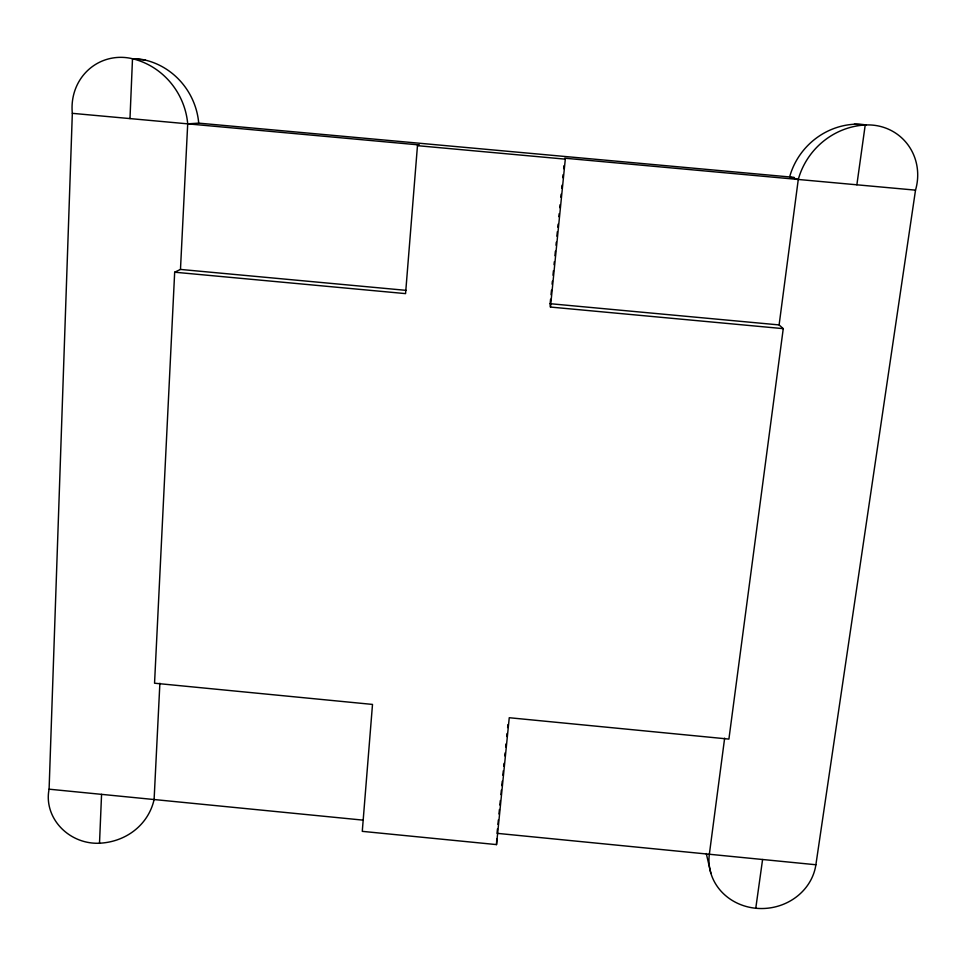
<?xml version="1.0" encoding="UTF-8"?>
<svg xmlns="http://www.w3.org/2000/svg" width="966" height="966" viewBox="0 0 966 966"><rect width="100%" height="100%" fill="white"/><g stroke="black" fill="none" stroke-linecap="round" stroke-linejoin="round"><path stroke-width="1.45" d="M159.885 683.216L154.101 799.534A64.215 58.781 24.3 0 1 99.51 843.221A46.477 42.48 23.8 0 1 49.097 789.186L72.329 113.336A53.396 50.461 63 0 1 132.499 58.733L145.371 60.121A68.61 64.976 62.3 0 1 198.718 123.141L794.088 177.358M99.51 843.221L101.563 794.354M129.987 118.589L132.499 58.733A70.929 67.065 61.8 0 1 187.706 123.841L180.473 269.429L174.677 272.207L154.548 683.216L372.502 704.419L362.274 831.352L496.512 844.598L509.251 717.726L728.907 739.087L783.257 328.645L779.115 324.926L550.125 303.698L550.584 299.206M496.512 844.598L496.765 838.959M72.329 113.336L419.353 144.948L417.469 145.673L405.563 293.616L174.677 272.207M497.478 828.864L497.031 833.332L815.884 864.751L915.514 190.145A53.939 51.186 -48.8 0 0 865.222 124.988L854.294 124.24A69.298 65.881 -48.1 0 0 789.62 176.959L798.278 179.471A71.653 68.031 -47.6 0 1 865.222 124.988L856.866 184.808M497.925 824.396L498.371 819.929M498.963 813.964L499.422 809.496M499.869 805.028L500.316 800.56M500.907 794.607L501.354 790.128M501.801 785.66L502.26 781.192M502.851 775.239L503.298 770.771M503.745 766.304L504.047 763.321M504.795 755.871L505.097 752.9M505.689 746.935L505.991 743.953M506.739 736.515L507.029 733.532M507.633 727.579L507.935 724.597M551.031 294.702L551.489 290.198M552.081 284.197L552.383 281.203M552.987 275.201L553.433 270.697M554.037 264.696L554.339 261.701M554.943 255.7L555.39 251.196M555.993 245.195L556.295 242.2M556.899 236.199L557.346 231.695M557.805 227.191L558.106 224.197M558.855 216.698L559.157 213.691M559.761 207.69L560.063 204.695M560.811 197.197L561.113 194.19M561.717 188.189L562.019 185.194M562.767 177.696L563.069 174.689M563.673 168.688L563.963 165.693M783.257 328.645L550.463 307.055L565.303 159.149L564.724 158.195L915.514 190.145M724.645 738.157L709.346 854.258A53.77 49.314 -7.2 0 0 755.798 908.257A53.77 49.314 -7.2 0 0 815.884 864.751M779.115 324.926L798.278 179.471M755.774 908.245L762.585 859.498M187.706 123.841L198.718 123.141M417.469 145.673L565.303 159.149M180.473 269.429L406.106 290.355M49.097 789.186L363.337 820.158M706.267 853.521L710.916 873.397M550.125 303.698L550.463 307.055M132.608 58.793A51.645 48.88 63.4 0 1 145.371 60.121M854.294 124.24A52.164 49.556 -49.3 0 1 866.019 124.988"/></g></svg>
